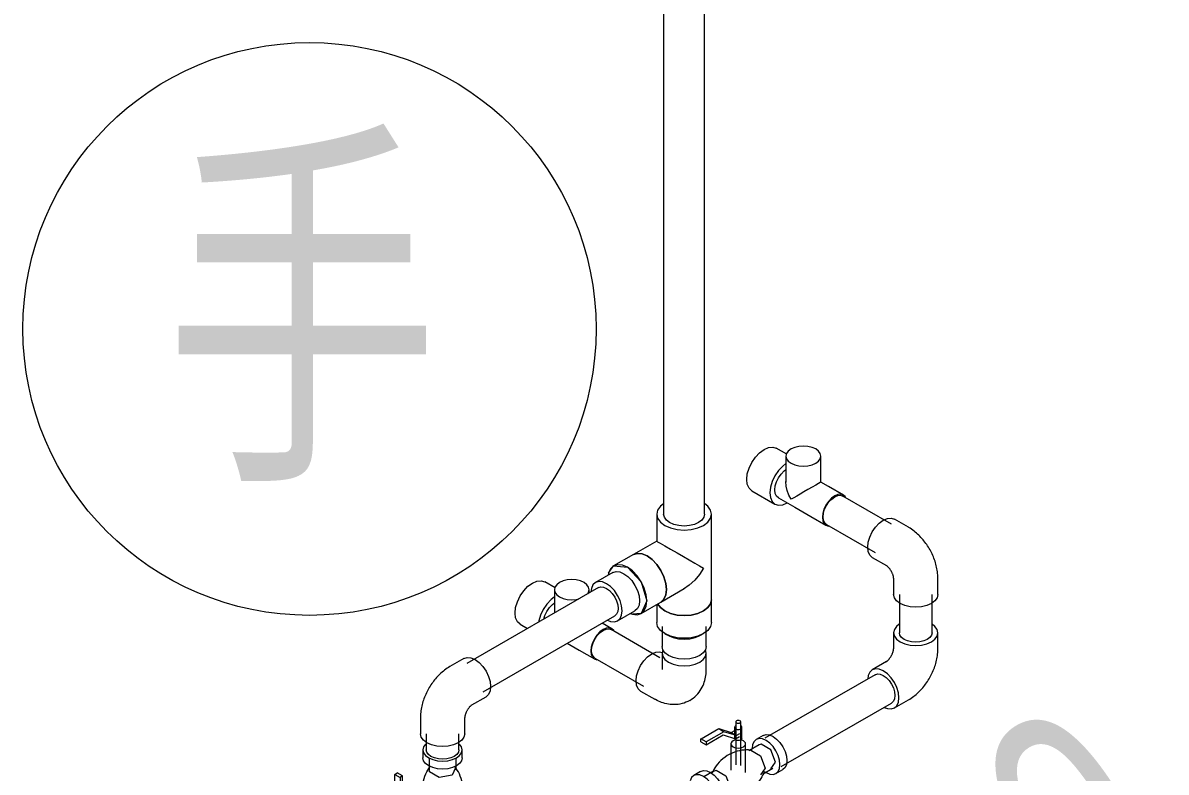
# Model space of a CAD drawing. Header units: millimetres. Extents: x 160489 to 365751, y -78341 to 15608.
# Drawn here: x 180059 to 180757, y -67329 to -66871 of the extents above; entities that cross this region are included whole.
import ezdxf

# ---------------------------------------------------------------- set-up
doc = ezdxf.new("R2010")
doc.units = ezdxf.units.MM
for name, color, linetype, lineweight in [('A-____-NOTE-TEXT', 7, 'Continuous', 5), ('P-PIPE-____-IDEN', 7, 'Continuous', 5), ('P-PIPE-____-OTLN', 7, 'Continuous', 35)]:
    doc.layers.add(name, color=color, linetype=linetype, lineweight=lineweight)
doc.styles.add('TJ_FangSong', font='', dxfattribs={"width": 0.7, "height": 150})
doc.styles.add('TJ_FangSong_B', font='', dxfattribs={"width": 0.7, "height": 175})
doc.styles.get('TJ_FangSong').set_extended_font_data('TJ_FangSong')
doc.styles.get('TJ_FangSong_B').set_extended_font_data('TJ_FangSong', bold=True)

# ---------------------------------------------------------------- blocks, each defined once
blk = doc.blocks.new('P_角阀 - 标准-2504543-卫生间WC1 给水系统图')
at = {"layer": 'P-PIPE-____-OTLN', "color": 136, "lineweight": 5, "true_color": 0x008080}
for p, q in [((116028.22, -67216.55), (116021.81, -67212.85)), ((116027.7, -67217.68), (116027.7, -67228.29)), ((116049, -67219.58), (116049, -67217.68)), ((116027.7, -67228.29), (116027.7, -67231.88)), ((116006.81, -67238.83), (116011.23, -67241.38)), ((116062.77, -67241.52), (116056.85, -67238.1)), ((116035.58, -67250.42), (116042.93, -67254.66)), ((116042.93, -67254.66), (116052.12, -67259.97))]:
    blk.add_line(p, q, dxfattribs=at)
for points in [[(116014.31, -67213.59, 0), (116017.06, -67212.43, 0), (116019.61, -67212.17, 0), (116021.81, -67212.85, 0)], [(116048.08, -67220.17, 0), (116048.64, -67219.27, 0), (116049, -67217.68, 0), (116048.64, -67216.09, 0), (116047.58, -67214.6, 0), (116045.88, -67213.33, 0), (116043.68, -67212.35, 0), (116041.11, -67211.74, 0), (116038.35, -67211.53, 0), (116035.6, -67211.74, 0), (116033.03, -67212.35, 0), (116030.82, -67213.33, 0)], [(116006.81, -67238.83, 0), (116005.12, -67237.27, 0), (116004.07, -67234.93, 0), (116003.7, -67231.97, 0), (116004.07, -67228.59, 0), (116005.12, -67225.02, 0), (116006.81, -67221.51, 0), (116009.01, -67218.3, 0), (116011.57, -67215.6, 0), (116014.31, -67213.59, 0)], [(116030.82, -67213.33, 0), (116029.13, -67214.6, 0), (116028.07, -67216.09, 0), (116027.7, -67217.68, 0), (116028.07, -67219.27, 0), (116029.13, -67220.75, 0), (116030.82, -67222.03, 0), (116033.03, -67223, 0), (116035.6, -67223.62, 0), (116038.35, -67223.83, 0), (116041.11, -67223.62, 0), (116042.68, -67223.3, 0)], [(116027.68, -67222.24, 0), (116025.71, -67223.76, 0), (116023.15, -67226.46, 0), (116020.95, -67229.68, 0), (116019.27, -67233.19, 0), (116018.21, -67236.75, 0), (116018.08, -67237.41, 0)], [(116021.26, -67235.58, 0), (116021.93, -67233.42, 0), (116023.13, -67230.93, 0), (116024.69, -67228.65, 0), (116026.5, -67226.73, 0), (116027.69, -67225.8, 0)], [(116063.97, -67242.63, 0), (116062.77, -67241.52, 0), (116061.21, -67241.04, 0), (116059.39, -67241.22, 0), (116057.44, -67242.05, 0)], [(116057.44, -67242.05, 0), (116055.49, -67243.47, 0), (116053.68, -67245.39, 0), (116052.12, -67247.67, 0), (116050.92, -67250.16, 0), (116050.17, -67252.69, 0), (116049.91, -67255.09, 0), (116050.17, -67257.2, 0), (116050.92, -67258.86, 0), (116052.12, -67259.97, 0), (116053.68, -67260.45, 0)]]:
    blk.add_polyline3d(points, dxfattribs=at)
blk = doc.blocks.new('P_角阀 - 标准-V15-卫生间WC1 给水系统图')
at = {"layer": 'P-PIPE-____-OTLN', "lineweight": 5}
for p, q in [((116169.64, -67134.9), (116163.23, -67131.2)), ((116169.12, -67136.03), (116169.12, -67146.64)), ((116190.42, -67146.64), (116190.42, -67136.03)), ((116169.12, -67146.64), (116169.12, -67151.92)), ((116190.42, -67151.92), (116190.42, -67146.64)), ((116148.23, -67157.18), (116162.37, -67165.35)), ((116195, -67154.57), (116190.43, -67151.93)), ((116204.19, -67159.87), (116195, -67154.57)), ((116164.55, -67161.58), (116174.45, -67167.3)), ((116174.45, -67167.3), (116184.35, -67173.01)), ((116184.35, -67173.01), (116193.54, -67178.32))]:
    blk.add_line(p, q, dxfattribs=at)
for points in [[(116148.23, -67157.18, 0), (116146.55, -67155.62, 0), (116145.49, -67153.28, 0), (116145.13, -67150.32, 0), (116145.49, -67146.94, 0), (116146.55, -67143.37, 0), (116148.23, -67139.86, 0), (116150.43, -67136.65, 0), (116152.99, -67133.95, 0), (116155.73, -67131.95, 0)], [(116155.73, -67131.95, 0), (116158.48, -67130.78, 0), (116161.04, -67130.52, 0), (116163.23, -67131.2, 0)], [(116172.24, -67131.68, 0), (116170.55, -67132.95, 0), (116169.49, -67134.44, 0), (116169.12, -67136.03, 0), (116169.49, -67137.62, 0), (116170.55, -67139.1, 0), (116172.24, -67140.38, 0), (116174.45, -67141.35, 0), (116177.02, -67141.97, 0), (116179.77, -67142.18, 0), (116182.53, -67141.97, 0), (116185.1, -67141.35, 0), (116187.3, -67140.38, 0)], [(116187.3, -67140.38, 0), (116189, -67139.1, 0), (116190.06, -67137.62, 0), (116190.42, -67136.03, 0), (116190.06, -67134.44, 0), (116189, -67132.95, 0), (116187.3, -67131.68, 0), (116185.1, -67130.7, 0), (116182.53, -67130.09, 0), (116179.77, -67129.88, 0), (116177.02, -67130.09, 0), (116174.45, -67130.7, 0), (116172.24, -67131.68, 0)], [(116169.1, -67140.59, 0), (116167.13, -67142.11, 0), (116164.57, -67144.81, 0), (116162.37, -67148.03, 0), (116160.69, -67151.54, 0), (116159.63, -67155.1, 0), (116159.27, -67158.48, 0), (116159.63, -67161.44, 0), (116160.69, -67163.78, 0), (116162.37, -67165.35, 0), (116164.57, -67166.03, 0), (116167.13, -67165.77, 0), (116169.82, -67164.63, 0)], [(116164.55, -67161.58, 0), (116163.35, -67160.47, 0), (116162.6, -67158.81, 0), (116162.34, -67156.71, 0), (116162.6, -67154.31, 0), (116163.35, -67151.78, 0), (116164.55, -67149.28, 0), (116166.11, -67147, 0), (116167.92, -67145.08, 0), (116169.11, -67144.15, 0)], [(116172.24, -67162.42, 0), (116170.94, -67159.84, 0), (116169.94, -67157.13, 0), (116169.32, -67154.36, 0), (116169.13, -67151.6, 0)], [(116187.3, -67153.73, 0), (116185.02, -67155.04, 0), (116182.52, -67156.49, 0), (116180.06, -67157.91, 0), (116177.76, -67159.24, 0), (116175.67, -67160.44, 0), (116173.83, -67161.51, 0), (116172.24, -67162.42, 0)], [(116190.42, -67151.93, 0), (116190.06, -67152.13, 0), (116189.04, -67152.72, 0), (116187.3, -67153.73, 0)], [(116198.87, -67160.4, 0), (116196.92, -67161.82, 0), (116195.1, -67163.74, 0), (116193.54, -67166.02, 0), (116192.34, -67168.51, 0), (116191.59, -67171.04, 0), (116191.33, -67173.44, 0), (116191.59, -67175.55, 0), (116192.34, -67177.21, 0), (116193.54, -67178.32, 0), (116195.1, -67178.8, 0)], [(116205.39, -67160.98, 0), (116204.19, -67159.87, 0), (116202.63, -67159.39, 0), (116200.81, -67159.57, 0), (116198.87, -67160.4, 0)]]:
    blk.add_polyline3d(points, dxfattribs=at)
blk = doc.blocks.new('弯头_热熔承插-塑料-复合管 - 标准-V16-卫生间WC1 给水系统图')
at = {"layer": 'P-PIPE-____-OTLN', "lineweight": 5}
for p, q in [((116243.91, -67179.51), (116235.31, -67174.55)), ((116221.81, -67197.93), (116230.41, -67202.89)), ((116234.86, -67210.61), (116234.86, -67220.54)), ((116261.86, -67220.54), (116261.86, -67210.61))]:
    blk.add_line(p, q, dxfattribs=at)
for points in [[(116221.81, -67197.93, 0), (116220.3, -67196.53, 0), (116219.34, -67194.42, 0), (116219.02, -67191.75, 0), (116219.34, -67188.71, 0), (116220.3, -67185.5, 0), (116221.81, -67182.35, 0), (116223.79, -67179.45, 0), (116226.09, -67177.02, 0), (116228.56, -67175.22, 0)], [(116228.56, -67175.22, 0), (116231.03, -67174.17, 0), (116233.34, -67173.94, 0), (116235.31, -67174.55, 0)], [(116261.86, -67210.61, 0), (116261.85, -67209.63, 0), (116261.8, -67208.66, 0), (116261.72, -67207.7, 0), (116261.61, -67206.74, 0), (116261.47, -67205.79, 0), (116261.31, -67204.85, 0), (116261.12, -67203.91, 0), (116260.9, -67202.99, 0), (116260.66, -67202.07, 0), (116260.4, -67201.16, 0), (116260.12, -67200.26, 0), (116259.81, -67199.36, 0), (116259.48, -67198.47, 0), (116259.13, -67197.59, 0), (116258.76, -67196.73, 0), (116258.36, -67195.86, 0), (116257.95, -67195.01, 0), (116257.52, -67194.17, 0), (116257.07, -67193.34, 0), (116256.6, -67192.52, 0), (116256.11, -67191.71, 0), (116255.6, -67190.91, 0), (116255.07, -67190.13, 0), (116254.53, -67189.35, 0), (116253.97, -67188.59, 0), (116253.39, -67187.85, 0), (116252.79, -67187.11, 0), (116252.17, -67186.4, 0), (116251.54, -67185.69, 0), (116250.89, -67185.01, 0), (116250.21, -67184.33, 0), (116249.52, -67183.68, 0), (116248.82, -67183.04, 0), (116248.09, -67182.43, 0), (116247.34, -67181.83, 0), (116246.57, -67181.25, 0), (116245.78, -67180.69, 0), (116244.97, -67180.16, 0), (116244.13, -67179.65, 0), (116243.91, -67179.51, 0)], [(116234.86, -67210.61, 0), (116234.86, -67210.55, 0), (116234.86, -67210.46, 0), (116234.85, -67210.34, 0), (116234.83, -67210.2, 0), (116234.81, -67210.04, 0), (116234.78, -67209.86, 0), (116234.74, -67209.66, 0), (116234.69, -67209.44, 0), (116234.63, -67209.21, 0), (116234.56, -67208.97, 0), (116234.48, -67208.72, 0), (116234.39, -67208.45, 0), (116234.28, -67208.18, 0), (116234.17, -67207.91, 0), (116234.06, -67207.63, 0), (116233.93, -67207.35, 0), (116233.79, -67207.06, 0), (116233.64, -67206.78, 0), (116233.49, -67206.5, 0), (116233.33, -67206.22, 0), (116233.16, -67205.94, 0), (116232.99, -67205.67, 0), (116232.82, -67205.41, 0), (116232.64, -67205.15, 0), (116232.45, -67204.91, 0), (116232.27, -67204.67, 0), (116232.09, -67204.45, 0), (116231.9, -67204.23, 0), (116231.72, -67204.03, 0), (116231.55, -67203.85, 0), (116231.38, -67203.68, 0), (116231.21, -67203.52, 0), (116231.06, -67203.38, 0), (116230.91, -67203.26, 0), (116230.78, -67203.15, 0), (116230.66, -67203.06, 0), (116230.56, -67202.99, 0), (116230.48, -67202.94, 0), (116230.42, -67202.9, 0), (116230.41, -67202.89, 0)], [(116257.91, -67226.05, 0), (116255.11, -67227.29, 0), (116251.86, -67228.06, 0), (116248.36, -67228.33, 0), (116244.87, -67228.06, 0), (116241.61, -67227.29, 0), (116238.82, -67226.05, 0), (116236.67, -67224.43, 0), (116235.32, -67222.55, 0), (116234.86, -67220.54, 0)], [(116261.86, -67220.54, 0), (116261.4, -67222.55, 0), (116260.05, -67224.43, 0), (116257.91, -67226.05, 0)]]:
    blk.add_polyline3d(points, dxfattribs=at)
blk = doc.blocks.new('弯头_热熔承插-塑料-复合管 - 标准-V17-卫生间WC1 给水系统图')
at = {"layer": 'P-PIPE-____-OTLN', "lineweight": 5}
for p, q in [((116234.86, -67243.95), (116234.86, -67253.87)), ((116261.86, -67253.87), (116261.86, -67243.95)), ((116230.41, -67261.6), (116221.81, -67266.56)), ((116235.31, -67289.94), (116243.91, -67284.98))]:
    blk.add_line(p, q, dxfattribs=at)
for points in [[(116238.31, -67238.75, 0), (116236.67, -67240.06, 0), (116235.32, -67241.94, 0), (116234.86, -67243.95, 0), (116235.32, -67245.97, 0), (116236.67, -67247.85, 0), (116238.82, -67249.47, 0)], [(116238.82, -67249.47, 0), (116241.61, -67250.7, 0), (116244.87, -67251.48, 0), (116248.36, -67251.75, 0), (116251.86, -67251.48, 0), (116255.11, -67250.7, 0), (116257.91, -67249.47, 0), (116260.05, -67247.85, 0), (116261.4, -67245.97, 0), (116261.86, -67243.95, 0), (116261.4, -67241.94, 0), (116260.05, -67240.06, 0), (116258.34, -67238.7, 0)], [(116230.41, -67261.6, 0), (116230.46, -67261.56, 0), (116230.54, -67261.51, 0), (116230.63, -67261.45, 0), (116230.75, -67261.36, 0), (116230.88, -67261.26, 0), (116231.02, -67261.14, 0), (116231.17, -67261.01, 0), (116231.33, -67260.86, 0), (116231.5, -67260.69, 0), (116231.68, -67260.51, 0), (116231.86, -67260.31, 0), (116232.04, -67260.1, 0), (116232.22, -67259.88, 0), (116232.4, -67259.65, 0), (116232.59, -67259.4, 0), (116232.77, -67259.15, 0), (116232.94, -67258.89, 0), (116233.12, -67258.62, 0), (116233.29, -67258.35, 0), (116233.45, -67258.07, 0), (116233.6, -67257.79, 0), (116233.75, -67257.5, 0), (116233.89, -67257.22, 0), (116234.02, -67256.94, 0), (116234.14, -67256.65, 0), (116234.26, -67256.38, 0), (116234.36, -67256.11, 0), (116234.45, -67255.84, 0), (116234.53, -67255.59, 0), (116234.61, -67255.34, 0), (116234.67, -67255.11, 0), (116234.72, -67254.89, 0), (116234.77, -67254.68, 0), (116234.8, -67254.5, 0), (116234.83, -67254.33, 0), (116234.84, -67254.18, 0), (116234.85, -67254.06, 0), (116234.86, -67253.96, 0), (116234.86, -67253.89, 0), (116234.86, -67253.87, 0)], [(116243.91, -67284.98, 0), (116244.75, -67284.47, 0), (116245.56, -67283.94, 0), (116246.36, -67283.39, 0), (116247.13, -67282.82, 0), (116247.89, -67282.23, 0), (116248.62, -67281.61, 0), (116249.34, -67280.98, 0), (116250.03, -67280.33, 0), (116250.71, -67279.67, 0), (116251.36, -67278.98, 0), (116252, -67278.28, 0), (116252.62, -67277.57, 0), (116253.23, -67276.84, 0), (116253.81, -67276.1, 0), (116254.38, -67275.34, 0), (116254.93, -67274.57, 0), (116255.46, -67273.79, 0), (116255.97, -67272.99, 0), (116256.47, -67272.19, 0), (116256.94, -67271.37, 0), (116257.4, -67270.54, 0), (116257.84, -67269.7, 0), (116258.25, -67268.86, 0), (116258.65, -67268, 0), (116259.03, -67267.13, 0), (116259.39, -67266.25, 0), (116259.72, -67265.37, 0), (116260.03, -67264.48, 0), (116260.33, -67263.58, 0), (116260.59, -67262.67, 0), (116260.84, -67261.75, 0), (116261.06, -67260.83, 0), (116261.26, -67259.89, 0), (116261.43, -67258.95, 0), (116261.57, -67258.01, 0), (116261.69, -67257.05, 0), (116261.78, -67256.09, 0), (116261.84, -67255.12, 0), (116261.86, -67254.14, 0), (116261.86, -67253.87, 0)], [(116228.56, -67267.22, 0), (116226.09, -67266.17, 0), (116223.79, -67265.95, 0), (116221.81, -67266.56, 0), (116220.3, -67267.96, 0), (116219.34, -67270.07, 0), (116219.03, -67272.14, 0)], [(116229.07, -67289.55, 0), (116231.03, -67290.32, 0), (116233.34, -67290.55, 0), (116235.31, -67289.94, 0), (116236.83, -67288.53, 0), (116237.78, -67286.42, 0), (116238.11, -67283.76, 0), (116237.78, -67280.72, 0), (116236.83, -67277.51, 0), (116235.31, -67274.35, 0), (116233.34, -67271.46, 0), (116231.03, -67269.03, 0), (116228.56, -67267.22, 0)]]:
    blk.add_polyline3d(points, dxfattribs=at)
blk = doc.blocks.new('三通_T 型三通-热熔承插-塑料-复合管 - 标准-2515912-卫生间WC1 给水系统图')
at = {"layer": 'P-PIPE-____-OTLN', "color": 136, "lineweight": 5, "true_color": 0x008080}
for p, q in [((116090.19, -67171.55), (116090.19, -67188)), ((116123.69, -67223.8), (116123.69, -67171.55)), ((116090.19, -67188), (116075.94, -67196.23)), ((116092.69, -67225.24), (116106.94, -67217.02))]:
    blk.add_line(p, q, dxfattribs=at)
for points in [[(116094.36, -67165.16, 0), (116092.44, -67166.71, 0), (116090.76, -67169.04, 0), (116090.19, -67171.55, 0), (116090.76, -67174.05, 0), (116092.44, -67176.38, 0), (116095.1, -67178.38, 0)], [(116095.1, -67178.38, 0), (116098.57, -67179.92, 0), (116102.61, -67180.89, 0), (116106.94, -67181.22, 0), (116111.28, -67180.89, 0), (116115.32, -67179.92, 0), (116118.79, -67178.38, 0), (116121.45, -67176.38, 0), (116123.12, -67174.05, 0), (116123.69, -67171.55, 0), (116123.12, -67169.04, 0), (116121.45, -67166.71, 0), (116119.53, -67165.17, 0)], [(116090.2, -67188.01, 0), (116090.76, -67188.33, 0), (116092.37, -67189.26, 0), (116095.1, -67190.84, 0)], [(116095.1, -67190.84, 0), (116098.69, -67192.91, 0), (116102.62, -67195.18, 0), (116106.5, -67197.42, 0), (116110.11, -67199.5, 0), (116113.39, -67201.4, 0), (116116.29, -67203.07, 0), (116118.79, -67204.51, 0)], [(116084.31, -67197.06, 0), (116081.25, -67195.76, 0), (116078.39, -67195.47, 0), (116075.94, -67196.23, 0)], [(116092.69, -67225.24, 0), (116094.57, -67223.5, 0), (116095.75, -67220.88, 0), (116096.16, -67217.58, 0), (116095.75, -67213.8, 0), (116094.57, -67209.82, 0), (116092.69, -67205.9, 0), (116090.24, -67202.31, 0), (116087.38, -67199.3, 0), (116084.31, -67197.06, 0)], [(116118.79, -67204.51, 0), (116116.29, -67208.32, 0), (116113.39, -67211.8, 0), (116110.11, -67214.83, 0), (116106.5, -67217.26, 0)], [(116095.1, -67230.64, 0), (116092.44, -67228.64, 0), (116090.76, -67226.3, 0)], [(116123.69, -67223.8, 0), (116123.12, -67226.3, 0), (116121.45, -67228.64, 0), (116118.79, -67230.64, 0), (116115.32, -67232.18, 0), (116111.28, -67233.14, 0), (116106.94, -67233.47, 0), (116102.61, -67233.14, 0), (116098.57, -67232.18, 0), (116095.1, -67230.64, 0)]]:
    blk.add_polyline3d(points, dxfattribs=at)
blk = doc.blocks.new('变径管_热熔承插-塑料-复合管 - 标准-V18-卫生间WC1 给水系统图')
at = {"layer": 'P-PIPE-____-OTLN', "color": 136, "lineweight": 5, "true_color": 0x008080}
for p, q in [((116075.94, -67196.23), (116063.92, -67203.17)), ((116063.42, -67207.21), (116052.82, -67213.33)), ((116080.67, -67232.18), (116092.69, -67225.24)), ((116066.32, -67236.72), (116076.92, -67230.59))]:
    blk.add_line(p, q, dxfattribs=at)
for points in [[(116075.94, -67196.23, 0), (116078.39, -67195.47, 0), (116081.25, -67195.76, 0), (116084.31, -67197.06, 0), (116087.38, -67199.3, 0), (116090.24, -67202.31, 0), (116092.69, -67205.9, 0), (116094.57, -67209.82, 0), (116095.75, -67213.8, 0), (116096.16, -67217.58, 0)], [(116084.14, -67224.52, 0), (116083.73, -67220.74, 0), (116082.55, -67216.76, 0), (116080.67, -67212.84, 0), (116078.22, -67209.25, 0), (116075.36, -67206.24, 0), (116072.29, -67204, 0), (116069.23, -67202.7, 0), (116066.37, -67202.41, 0), (116063.92, -67203.17, 0), (116062.04, -67204.92, 0), (116060.85, -67207.53, 0), (116060.61, -67208.7, 0)], [(116060.86, -67207.49, 0), (116063.92, -67203.17, 0), (116072.29, -67204, 0), (116080.67, -67212.84, 0), (116084.14, -67224.52, 0)], [(116069.11, -67230.54, 0), (116068.79, -67227.5, 0), (116067.83, -67224.29, 0), (116066.32, -67221.13, 0), (116064.34, -67218.24, 0), (116062.04, -67215.81, 0), (116059.57, -67214, 0), (116057.09, -67212.95, 0), (116054.79, -67212.72, 0), (116052.82, -67213.33, 0), (116051.3, -67214.74, 0), (116050.34, -67216.85, 0), (116050.04, -67218.9, 0)], [(116063.42, -67207.21, 0), (116065.4, -67206.6, 0), (116067.7, -67206.83, 0), (116070.17, -67207.88, 0), (116072.64, -67209.68, 0), (116074.94, -67212.11, 0), (116076.92, -67215.01, 0), (116078.44, -67218.16, 0), (116079.39, -67221.37, 0), (116079.72, -67224.41, 0)], [(116096.16, -67217.58, 0), (116095.75, -67220.88, 0), (116094.57, -67223.5, 0), (116092.69, -67225.24, 0)], [(116074.22, -67232.28, 0), (116075.36, -67232.66, 0), (116078.22, -67232.94, 0), (116080.67, -67232.18, 0), (116082.55, -67230.44, 0), (116083.73, -67227.82, 0), (116084.14, -67224.52, 0)], [(116084.14, -67224.52, 0), (116080.67, -67232.18, 0), (116075.4, -67232.67, 0)], [(116079.72, -67224.41, 0), (116079.39, -67227.08, 0), (116078.44, -67229.19, 0), (116076.92, -67230.59, 0)], [(116060.07, -67236.32, 0), (116062.04, -67237.1, 0), (116064.34, -67237.33, 0), (116066.32, -67236.72, 0), (116067.83, -67235.31, 0), (116068.79, -67233.2, 0), (116069.11, -67230.54, 0)]]:
    blk.add_polyline3d(points, dxfattribs=at)
blk = doc.blocks.new('弯头_热熔承插-塑料-复合管 - 标准-V19-卫生间WC1 给水系统图')
at = {"layer": 'P-PIPE-____-OTLN', "color": 136, "lineweight": 5, "true_color": 0x008080}
for p, q in [((116093.44, -67256.46), (116093.44, -67266.38)), ((116102.51, -67261.17), (116102.48, -67261.16)), ((116120.44, -67266.38), (116120.44, -67256.46)), ((116080.39, -67279.58), (116088.98, -67284.54))]:
    blk.add_line(p, q, dxfattribs=at)
for points in [[(116093.9, -67254.44, 0), (116093.44, -67256.46, 0), (116093.9, -67258.48, 0), (116095.25, -67260.36, 0), (116097.4, -67261.97, 0), (116100.19, -67263.21, 0), (116103.45, -67263.99, 0), (116106.94, -67264.26, 0), (116110.44, -67263.99, 0), (116113.69, -67263.21, 0), (116116.49, -67261.97, 0)], [(116116.49, -67261.97, 0), (116118.63, -67260.36, 0), (116119.98, -67258.48, 0), (116120.44, -67256.46, 0), (116119.98, -67254.44, 0)], [(116080.39, -67279.58, 0), (116078.88, -67278.18, 0), (116077.92, -67276.07, 0), (116077.6, -67273.4, 0), (116077.92, -67270.36, 0), (116078.88, -67267.15, 0), (116080.39, -67263.99, 0), (116082.37, -67261.1, 0), (116084.67, -67258.67, 0), (116087.14, -67256.87, 0)], [(116087.14, -67256.87, 0), (116089.61, -67255.82, 0), (116091.92, -67255.59, 0), (116093.56, -67256.03, 0)], [(116093.44, -67266.42, 0), (116093.44, -67266.41, 0), (116093.44, -67266.38, 0)], [(116110.41, -67285.33, 0), (116111.51, -67284.64, 0), (116112.56, -67283.88, 0), (116113.55, -67283.06, 0), (116114.47, -67282.18, 0), (116115.32, -67281.25, 0), (116116.09, -67280.29, 0), (116116.79, -67279.29, 0), (116117.42, -67278.28, 0), (116117.98, -67277.25, 0), (116118.47, -67276.22, 0), (116118.9, -67275.18, 0), (116119.27, -67274.14, 0), (116119.57, -67273.1, 0), (116119.83, -67272.06, 0), (116120.04, -67271.04, 0), (116120.2, -67270.02, 0), (116120.32, -67269.01, 0), (116120.39, -67268, 0), (116120.43, -67267.01, 0), (116120.44, -67266.38, 0)], [(116110.41, -67285.33, 0), (116109.26, -67285.94, 0), (116108.08, -67286.47, 0), (116106.87, -67286.91, 0), (116105.65, -67287.27, 0), (116104.42, -67287.54, 0), (116103.2, -67287.73, 0), (116101.99, -67287.84, 0), (116100.8, -67287.88, 0), (116099.63, -67287.85, 0), (116098.49, -67287.76, 0), (116097.37, -67287.61, 0), (116096.29, -67287.4, 0), (116095.23, -67287.15, 0), (116094.21, -67286.86, 0), (116093.22, -67286.52, 0), (116092.26, -67286.15, 0), (116091.32, -67285.75, 0), (116090.41, -67285.31, 0), (116089.53, -67284.85, 0), (116088.98, -67284.54, 0)]]:
    blk.add_polyline3d(points, dxfattribs=at)
blk = doc.blocks.new('变径管_热熔承插-塑料-复合管 - 标准-2515913-卫生间WC1 给水系统图')
at = {"layer": 'P-PIPE-____-OTLN', "color": 136, "lineweight": 5, "true_color": 0x008080}
for p, q in [((116090.19, -67226.69), (116090.19, -67237.68)), ((116123.69, -67237.68), (116123.69, -67223.8)), ((116093.44, -67240.13), (116093.44, -67252.38)), ((116120.44, -67252.38), (116120.44, -67240.13)), ((116095.1, -67244.52), (116096.17, -67245.09)), ((116096.17, -67245.09), (116098.26, -67246.1)), ((116098.26, -67246.1), (116097.4, -67245.64)), ((116115.62, -67246.1), (116117.71, -67245.09)), ((116116.49, -67245.64), (116115.62, -67246.1)), ((116117.42, -67245.23), (116118.79, -67244.52))]:
    blk.add_line(p, q, dxfattribs=at)
for points in [[(116090.76, -67226.3, 0), (116092.44, -67228.64, 0), (116095.1, -67230.64, 0), (116098.57, -67232.18, 0), (116102.61, -67233.14, 0), (116106.94, -67233.47, 0), (116111.28, -67233.14, 0), (116115.32, -67232.18, 0), (116118.79, -67230.64, 0)], [(116118.79, -67230.64, 0), (116121.45, -67228.64, 0), (116123.12, -67226.3, 0), (116123.69, -67223.8, 0)], [(116118.79, -67244.52, 0), (116115.32, -67246.06, 0), (116111.28, -67247.02, 0), (116106.94, -67247.35, 0), (116102.61, -67247.02, 0), (116098.57, -67246.06, 0), (116095.1, -67244.52, 0), (116092.44, -67242.52, 0), (116090.76, -67240.18, 0), (116090.19, -67237.68, 0)], [(116123.69, -67237.68, 0), (116123.12, -67240.18, 0), (116121.45, -67242.52, 0), (116118.79, -67244.52, 0)], [(116097.4, -67245.64, 0), (116100.19, -67246.88, 0), (116103.45, -67247.66, 0), (116106.94, -67247.93, 0), (116110.44, -67247.66, 0), (116113.69, -67246.88, 0), (116116.49, -67245.64, 0)], [(116115.35, -67246.23, 0), (116106.94, -67247.93, 0), (116098.53, -67246.23, 0)], [(116116.49, -67257.89, 0), (116113.69, -67259.13, 0), (116110.44, -67259.91, 0), (116106.94, -67260.17, 0), (116103.45, -67259.91, 0), (116100.19, -67259.13, 0), (116097.4, -67257.89, 0), (116095.25, -67256.28, 0), (116093.9, -67254.4, 0), (116093.44, -67252.38, 0)], [(116120.44, -67252.38, 0), (116119.98, -67254.4, 0), (116118.63, -67256.28, 0), (116116.49, -67257.89, 0)]]:
    blk.add_polyline3d(points, dxfattribs=at)
blk = doc.blocks.new('弯头_热熔承插-塑料-复合管 - 标准-V23-卫生间WC1 给水系统图')
at = {"layer": 'P-PIPE-____-OTLN', "color": 136, "lineweight": 5, "true_color": 0x008080}
for p, q in [((115972.51, -67259.7), (115963.92, -67264.66)), ((115977.42, -67288.04), (115986.01, -67283.08)), ((115945.96, -67295.76), (115945.96, -67305.68)), ((115972.96, -67305.68), (115972.96, -67295.76))]:
    blk.add_line(p, q, dxfattribs=at)
for points in [[(115972.51, -67259.7, 0), (115974.49, -67259.09, 0), (115976.79, -67259.31, 0), (115979.26, -67260.37, 0)], [(115979.26, -67260.37, 0), (115981.73, -67262.17, 0), (115984.04, -67264.6, 0), (115986.01, -67267.49, 0), (115987.53, -67270.65, 0), (115988.48, -67273.86, 0), (115988.81, -67276.9, 0), (115988.48, -67279.56, 0), (115987.53, -67281.67, 0), (115986.01, -67283.08, 0)], [(115963.92, -67264.66, 0), (115963.08, -67265.16, 0), (115962.26, -67265.69, 0), (115961.47, -67266.24, 0), (115960.69, -67266.82, 0), (115959.94, -67267.41, 0), (115959.21, -67268.02, 0), (115958.49, -67268.65, 0), (115957.8, -67269.3, 0), (115957.12, -67269.97, 0), (115956.46, -67270.65, 0), (115955.82, -67271.35, 0), (115955.2, -67272.06, 0), (115954.6, -67272.79, 0), (115954.01, -67273.54, 0), (115953.45, -67274.29, 0), (115952.9, -67275.06, 0), (115952.37, -67275.85, 0), (115951.85, -67276.64, 0), (115951.36, -67277.45, 0), (115950.88, -67278.26, 0), (115950.43, -67279.09, 0), (115949.99, -67279.93, 0), (115949.57, -67280.78, 0), (115949.18, -67281.64, 0), (115948.8, -67282.5, 0), (115948.44, -67283.38, 0), (115948.11, -67284.27, 0), (115947.79, -67285.16, 0), (115947.5, -67286.06, 0), (115947.23, -67286.97, 0), (115946.99, -67287.88, 0), (115946.77, -67288.81, 0), (115946.57, -67289.74, 0), (115946.4, -67290.68, 0), (115946.25, -67291.63, 0), (115946.14, -67292.58, 0), (115946.05, -67293.55, 0), (115945.99, -67294.52, 0), (115945.97, -67295.49, 0), (115945.96, -67295.76, 0)], [(115977.42, -67288.04, 0), (115977.37, -67288.07, 0), (115977.29, -67288.12, 0), (115977.19, -67288.19, 0), (115977.08, -67288.27, 0), (115976.95, -67288.37, 0), (115976.81, -67288.49, 0), (115976.66, -67288.63, 0), (115976.5, -67288.78, 0), (115976.33, -67288.95, 0), (115976.15, -67289.13, 0), (115975.97, -67289.32, 0), (115975.79, -67289.53, 0), (115975.61, -67289.75, 0), (115975.42, -67289.99, 0), (115975.24, -67290.23, 0), (115975.06, -67290.48, 0), (115974.88, -67290.75, 0), (115974.71, -67291.01, 0), (115974.54, -67291.29, 0), (115974.38, -67291.57, 0), (115974.23, -67291.85, 0), (115974.08, -67292.13, 0), (115973.94, -67292.42, 0), (115973.81, -67292.7, 0), (115973.68, -67292.98, 0), (115973.57, -67293.26, 0), (115973.47, -67293.53, 0), (115973.38, -67293.79, 0), (115973.29, -67294.05, 0), (115973.22, -67294.29, 0), (115973.16, -67294.53, 0), (115973.1, -67294.75, 0), (115973.06, -67294.95, 0), (115973.03, -67295.14, 0), (115973, -67295.31, 0), (115972.98, -67295.45, 0), (115972.97, -67295.58, 0), (115972.97, -67295.67, 0), (115972.96, -67295.75, 0), (115972.96, -67295.76, 0)], [(115949.92, -67311.19, 0), (115947.77, -67309.58, 0), (115946.42, -67307.7, 0), (115945.96, -67305.68, 0)], [(115972.96, -67305.68, 0), (115972.5, -67307.7, 0), (115971.16, -67309.58, 0), (115969.01, -67311.19, 0), (115966.21, -67312.43, 0), (115962.96, -67313.21, 0), (115959.46, -67313.48, 0), (115955.97, -67313.21, 0), (115952.71, -67312.43, 0), (115949.92, -67311.19, 0)]]:
    blk.add_polyline3d(points, dxfattribs=at)
blk = doc.blocks.new('球阀 - 标准-2593206-卫生间WC1 给水系统图')
at = {"layer": 'P-PIPE-____-OTLN', "color": 136, "lineweight": 5, "true_color": 0x008080}
for p, q in [((115947.46, -67315.48), (115947.46, -67320.38)), ((115971.46, -67320.38), (115971.46, -67315.48)), ((115951.21, -67320.38), (115951.21, -67327.73)), ((115967.71, -67327.73), (115967.71, -67320.38)), ((115930.29, -67330.49), (115931.79, -67329.62)), ((115930.29, -67343.03), (115930.29, -67330.49)), ((115930.29, -67330.49), (115933.47, -67332.32)), ((115934.97, -67331.46), (115931.79, -67329.62)), ((115934.97, -67331.46), (115933.47, -67332.32)), ((115934.97, -67343.41), (115934.97, -67331.46)), ((115967.43, -67326.49), (115965.3, -67331.09)), ((115933.47, -67332.32), (115933.47, -67344.87)), ((115956.56, -67336.46), (115942.05, -67344.83)), ((115936.12, -67348.44), (115930.29, -67343.03)), ((115933.47, -67344.87), (115930.29, -67343.03)), ((115954.22, -67341.27), (115931.88, -67354.17)), ((115933.38, -67356.77), (115955.38, -67344.06)), ((115933.47, -67344.87), (115939.3, -67350.28)), ((115940.81, -67348.82), (115934.97, -67343.41)), ((115946.55, -67352.63), (115961.71, -67343.87)), ((115940.26, -67348.47), (115934.42, -67351.83)), ((115936.12, -67351), (115936.12, -67348.44)), ((115939.3, -67350.28), (115936.12, -67348.44)), ((115936.67, -67355.73), (115942.51, -67352.36)), ((115939.3, -67350.28), (115939.3, -67353.45)), ((115940.81, -67352.58), (115939.3, -67353.45)), ((115940.81, -67348.82), (115940.81, -67352.58)), ((115943.47, -67351.8), (115944.3, -67352.4)), ((115951.21, -67352.22), (115951.21, -67359.57)), ((115967.71, -67352.45), (115965.3, -67355.59)), ((115967.71, -67359.57), (115967.71, -67352.22)), ((115947.46, -67359.57), (115947.46, -67364.47)), ((115965.3, -67362.94), (115967.43, -67358.34)), ((115971.46, -67364.47), (115971.46, -67359.57))]:
    blk.add_line(p, q, dxfattribs=at)
for points in [[(115949.07, -67312.01, 0), (115947.87, -67313.69, 0), (115947.46, -67315.48, 0), (115947.87, -67317.27, 0), (115949.07, -67318.94, 0), (115950.98, -67320.38, 0), (115953.46, -67321.48, 0), (115956.36, -67322.17, 0), (115959.46, -67322.41, 0), (115962.57, -67322.17, 0), (115965.46, -67321.48, 0), (115967.95, -67320.38, 0)], [(115967.95, -67320.38, 0), (115969.86, -67318.94, 0), (115971.06, -67317.27, 0), (115971.46, -67315.48, 0), (115971.06, -67313.69, 0), (115969.86, -67312.01, 0)], [(115967.95, -67325.28, 0), (115965.46, -67326.38, 0), (115962.57, -67327.07, 0), (115959.46, -67327.31, 0), (115956.36, -67327.07, 0), (115953.46, -67326.38, 0), (115950.98, -67325.28, 0), (115949.07, -67323.84, 0), (115947.87, -67322.17, 0), (115947.46, -67320.38, 0)], [(115971.46, -67320.38, 0), (115971.06, -67322.17, 0), (115969.86, -67323.84, 0), (115967.95, -67325.28, 0)], [(115951.95, -67354.19, 0), (115951.29, -67353.29, 0), (115950.63, -67352.3, 0), (115949.99, -67351.2, 0), (115949.38, -67350, 0), (115948.82, -67348.7, 0), (115948.31, -67347.31, 0), (115947.89, -67345.83, 0), (115947.55, -67344.27, 0), (115947.31, -67342.66, 0), (115947.18, -67341.02, 0), (115947.17, -67339.36, 0), (115947.27, -67337.71, 0), (115947.48, -67336.09, 0), (115947.79, -67334.52, 0), (115948.19, -67333.02, 0), (115948.68, -67331.6, 0), (115949.23, -67330.28, 0), (115949.83, -67329.05, 0), (115950.46, -67327.92, 0), (115951.11, -67326.9, 0), (115951.78, -67325.99, 0), (115951.95, -67325.76, 0)], [(115965.3, -67331.09, 0), (115957.33, -67332.33, 0), (115951.5, -67328.96, 0), (115951.32, -67326.95, 0)], [(115966.98, -67354.19, 0), (115967.64, -67353.29, 0), (115968.3, -67352.3, 0), (115968.94, -67351.2, 0), (115969.55, -67350, 0), (115970.11, -67348.7, 0), (115970.62, -67347.31, 0), (115971.04, -67345.83, 0), (115971.38, -67344.27, 0), (115971.62, -67342.66, 0), (115971.75, -67341.02, 0), (115971.76, -67339.36, 0), (115971.66, -67337.71, 0), (115971.45, -67336.09, 0), (115971.14, -67334.52, 0), (115970.74, -67333.02, 0), (115970.25, -67331.6, 0), (115969.7, -67330.28, 0), (115969.1, -67329.05, 0), (115968.47, -67327.92, 0), (115967.82, -67326.9, 0), (115967.15, -67325.99, 0), (115966.98, -67325.76, 0)], [(115944.3, -67345.06, 0), (115943.47, -67344.71, 0), (115942.71, -67344.63, 0), (115942.05, -67344.83, 0), (115941.54, -67345.3, 0), (115941.22, -67346.01, 0), (115941.12, -67346.89, 0), (115941.22, -67347.91, 0), (115941.4, -67348.58, 0)], [(115944.3, -67352.4, 0), (115945.12, -67352.76, 0), (115945.89, -67352.83, 0), (115946.55, -67352.63, 0), (115947.05, -67352.16, 0), (115947.37, -67351.46, 0), (115947.48, -67350.57, 0), (115947.37, -67349.55, 0), (115947.05, -67348.48, 0), (115946.55, -67347.43, 0), (115945.89, -67346.47, 0), (115945.12, -67345.66, 0), (115944.3, -67345.06, 0)], [(115935.55, -67351.95, 0), (115935.14, -67351.77, 0), (115934.75, -67351.73, 0), (115934.42, -67351.83, 0), (115934.17, -67352.07, 0), (115934.01, -67352.42, 0), (115933.96, -67352.86, 0)], [(115935.55, -67355.62, 0), (115935.96, -67355.79, 0), (115936.34, -67355.83, 0), (115936.67, -67355.73, 0), (115936.92, -67355.5, 0), (115937.08, -67355.15, 0), (115937.14, -67354.7, 0), (115937.08, -67354.19, 0), (115936.92, -67353.66, 0), (115936.67, -67353.13, 0), (115936.34, -67352.65, 0), (115935.96, -67352.25, 0), (115935.55, -67351.95, 0)], [(115940.59, -67348.36, 0), (115940.97, -67348.4, 0), (115941.38, -67348.58, 0)], [(115941.38, -67348.58, 0), (115941.79, -67348.88, 0), (115942.18, -67349.28, 0), (115942.51, -67349.77, 0), (115942.76, -67350.29, 0), (115942.92, -67350.83, 0), (115942.97, -67351.33, 0), (115942.92, -67351.78, 0), (115942.76, -67352.13, 0)], [(115932.63, -67354.24, 0), (115932.36, -67354.13, 0), (115932.1, -67354.1, 0), (115931.88, -67354.17, 0), (115931.71, -67354.32, 0), (115931.61, -67354.56, 0), (115931.57, -67354.85, 0), (115931.61, -67355.19, 0), (115931.71, -67355.55, 0), (115931.88, -67355.9, 0), (115932.1, -67356.22, 0), (115932.36, -67356.49, 0), (115932.63, -67356.69, 0)], [(115932.9, -67356.81, 0), (115933.16, -67356.83, 0), (115933.38, -67356.77, 0), (115933.55, -67356.61, 0), (115933.65, -67356.38, 0), (115933.69, -67356.08, 0), (115933.65, -67355.74, 0), (115933.55, -67355.38, 0), (115933.38, -67355.03, 0), (115933.16, -67354.71, 0), (115932.9, -67354.44, 0), (115932.63, -67354.24, 0)], [(115950.98, -67354.67, 0), (115949.07, -67356.11, 0), (115947.87, -67357.78, 0), (115947.46, -67359.57, 0), (115947.87, -67361.36, 0), (115949.07, -67363.03, 0), (115950.98, -67364.47, 0), (115953.46, -67365.57, 0), (115956.36, -67366.26, 0), (115959.46, -67366.5, 0), (115962.57, -67366.26, 0), (115965.46, -67365.57, 0), (115967.95, -67364.47, 0)], [(115951.21, -67359.57, 0), (115951.5, -67360.8, 0), (115957.33, -67364.17, 0), (115965.3, -67362.94, 0)], [(115965.3, -67355.59, 0), (115957.33, -67356.82, 0), (115951.5, -67353.45, 0)], [(115967.95, -67364.47, 0), (115969.86, -67363.03, 0), (115971.06, -67361.36, 0), (115971.46, -67359.57, 0), (115971.06, -67357.78, 0), (115969.86, -67356.11, 0), (115967.95, -67354.67, 0)], [(115967.95, -67369.37, 0), (115965.46, -67370.47, 0), (115962.57, -67371.16, 0), (115959.46, -67371.4, 0), (115956.36, -67371.16, 0), (115953.46, -67370.47, 0), (115950.98, -67369.37, 0), (115949.07, -67367.93, 0), (115947.87, -67366.26, 0), (115947.46, -67364.47, 0)], [(115971.46, -67364.47, 0), (115971.06, -67366.26, 0), (115969.86, -67367.93, 0), (115967.95, -67369.37, 0)]]:
    blk.add_polyline3d(points, dxfattribs=at)
blk = doc.blocks.new('球阀 - 标准-V24-卫生间WC1 给水系统图')
at = {"layer": 'P-PIPE-____-OTLN', "lineweight": 5}
for p, q in [((116117.36, -67308.76), (116128.06, -67302.58)), ((116128.06, -67302.58), (116135.66, -67304.93)), ((116128.06, -67302.58), (116131.24, -67304.42)), ((116135.66, -67304.93), (116137.83, -67303.68)), ((116137.75, -67301.76), (116137.75, -67308.5)), ((116138.5, -67298.39), (116138.5, -67324.58)), ((116141.06, -67297.78), (116140.75, -67297.64)), ((116141.5, -67325.12), (116141.5, -67298.39)), ((116142.25, -67308.5), (116142.25, -67301.76)), ((116120.38, -67310.69), (116117.2, -67308.85)), ((116117.2, -67310.59), (116117.2, -67308.85)), ((116117.2, -67310.59), (116120.38, -67312.43)), ((116131.24, -67304.42), (116120.38, -67310.69)), ((116120.38, -67312.43), (116130.73, -67306.45)), ((116120.38, -67310.69), (116120.38, -67312.43)), ((116130.73, -67306.45), (116138.33, -67308.8)), ((116138.84, -67306.77), (116131.24, -67304.42)), ((116135.66, -67304.93), (116138.84, -67306.77)), ((116138.33, -67308.8), (116140.74, -67307.41)), ((116140.74, -67305.67), (116138.84, -67306.77)), ((116141.59, -67305.18), (116141.59, -67306.91)), ((116155.22, -67306.74), (116150.97, -67309.19)), ((116135.5, -67311.86), (116135.5, -67327.86)), ((116144.5, -67329.38), (116144.5, -67311.86)), ((116152.85, -67312.44), (116146.48, -67316.11)), ((116159.89, -67327.1), (116162.81, -67322.95)), ((116117.03, -67328.78), (116112.79, -67331.23)), ((116125.27, -67328.36), (116118.91, -67332.03)), ((116156.44, -67326.62), (116153.53, -67330.77)), ((116154.73, -67330.4), (116161.1, -67326.72)), ((116162.97, -67329.97), (116167.22, -67327.52)), ((116127.16, -67346.32), (116133.52, -67342.65)), ((116135.23, -67338.87), (116132.31, -67343.02)), ((116124.79, -67352.02), (116129.03, -67349.57))]:
    blk.add_line(p, q, dxfattribs=at)
for points in [[(116138.41, -67300.84, 0), (116138.05, -67301.11, 0), (116137.83, -67301.42, 0), (116137.75, -67301.76, 0), (116137.83, -67302.1, 0), (116138.05, -67302.41, 0), (116138.41, -67302.68, 0)], [(116138.41, -67302.68, 0), (116138.88, -67302.88, 0), (116139.42, -67303.01, 0), (116140, -67303.06, 0), (116140.58, -67303.01, 0), (116141.13, -67302.88, 0), (116141.59, -67302.68, 0), (116141.95, -67302.41, 0), (116142.18, -67302.1, 0), (116142.25, -67301.76, 0), (116142.18, -67301.42, 0), (116141.95, -67301.11, 0), (116141.59, -67300.84, 0)], [(116140.39, -67297.56, 0), (116140, -67297.53, 0), (116139.61, -67297.56, 0), (116139.25, -67297.64, 0), (116138.94, -67297.78, 0), (116138.7, -67297.96, 0), (116138.55, -67298.17, 0), (116138.5, -67298.39, 0), (116138.55, -67298.62, 0), (116138.7, -67298.82, 0), (116138.94, -67299, 0)], [(116138.94, -67299, 0), (116139.25, -67299.14, 0), (116139.61, -67299.23, 0), (116140, -67299.26, 0), (116140.39, -67299.23, 0), (116140.75, -67299.14, 0), (116141.06, -67299, 0), (116141.3, -67298.82, 0), (116141.45, -67298.62, 0), (116141.5, -67298.39, 0), (116141.45, -67298.17, 0), (116141.3, -67297.96, 0), (116141.06, -67297.78, 0)], [(116138.4, -67309.44, 0), (116137.75, -67309.61, 0), (116136.82, -67310.03, 0), (116136.1, -67310.57, 0), (116135.66, -67311.19, 0), (116135.5, -67311.86, 0), (116135.66, -67312.54, 0), (116136.1, -67313.16, 0), (116136.82, -67313.7, 0)], [(116136.82, -67313.7, 0), (116137.75, -67314.11, 0), (116138.84, -67314.37, 0), (116140, -67314.46, 0), (116141.17, -67314.37, 0), (116142.25, -67314.11, 0), (116143.18, -67313.7, 0), (116143.9, -67313.16, 0), (116144.35, -67312.54, 0), (116144.5, -67311.86, 0), (116144.35, -67311.19, 0), (116143.9, -67310.57, 0), (116143.18, -67310.03, 0)], [(116138.41, -67309.41, 0), (116138.05, -67309.15, 0), (116137.83, -67308.83, 0)], [(116142.18, -67308.83, 0), (116141.95, -67309.15, 0), (116141.59, -67309.41, 0), (116141.13, -67309.62, 0), (116140.58, -67309.75, 0), (116140, -67309.8, 0), (116139.42, -67309.75, 0), (116138.88, -67309.62, 0), (116138.41, -67309.41, 0)], [(116143.18, -67310.03, 0), (116142.25, -67309.61, 0), (116141.61, -67309.44, 0)], [(116165.46, -67324.48, 0), (116165.17, -67321.78, 0), (116164.32, -67318.92, 0), (116162.97, -67316.12, 0), (116161.22, -67313.54, 0), (116159.17, -67311.38, 0), (116156.97, -67309.78, 0), (116154.78, -67308.85, 0), (116152.73, -67308.65, 0), (116150.97, -67309.19, 0), (116149.62, -67310.44, 0), (116148.78, -67312.31, 0), (116148.49, -67314.68, 0)], [(116155.22, -67306.74, 0), (116156.97, -67306.2, 0), (116159.02, -67306.4, 0), (116161.22, -67307.33, 0), (116163.41, -67308.93, 0), (116165.46, -67311.09, 0), (116167.22, -67313.67, 0), (116168.56, -67316.47, 0), (116169.41, -67319.33, 0), (116169.7, -67322.03, 0)], [(116148.55, -67315.76, 0), (116147.45, -67315.64, 0), (116146.26, -67315.56, 0), (116144.99, -67315.56, 0), (116143.65, -67315.63, 0), (116142.24, -67315.79, 0), (116140.78, -67316.05, 0), (116139.28, -67316.43, 0), (116137.77, -67316.91, 0), (116136.25, -67317.51, 0), (116134.77, -67318.22, 0), (116133.32, -67319.03, 0), (116131.94, -67319.94, 0), (116130.65, -67320.94, 0), (116129.44, -67321.99, 0), (116128.35, -67323.09, 0), (116127.36, -67324.22, 0), (116126.48, -67325.36, 0), (116125.72, -67326.49, 0), (116125.06, -67327.6, 0), (116124.51, -67328.68, 0), (116124.04, -67329.71, 0), (116123.94, -67329.98, 0)], [(116147.69, -67315.74, 0), (116153.53, -67319.1, 0), (116156.44, -67326.62, 0)], [(116162.81, -67322.95, 0), (116159.89, -67315.43, 0), (116154.06, -67312.06, 0), (116152.85, -67312.44, 0)], [(116156.97, -67329.38, 0), (116159.17, -67330.31, 0), (116161.22, -67330.51, 0), (116162.97, -67329.97, 0), (116164.32, -67328.72, 0), (116165.17, -67326.85, 0), (116165.46, -67324.48, 0)], [(116169.7, -67322.03, 0), (116169.41, -67324.4, 0), (116168.56, -67326.27, 0), (116167.22, -67327.52, 0)], [(116127.27, -67346.52, 0), (116126.98, -67343.82, 0), (116126.14, -67340.97, 0), (116124.79, -67338.16, 0), (116123.03, -67335.59, 0), (116120.98, -67333.43, 0), (116118.79, -67331.83, 0), (116116.59, -67330.89, 0), (116114.55, -67330.69, 0), (116112.79, -67331.23, 0), (116111.44, -67332.48, 0), (116110.59, -67334.36, 0)], [(116117.03, -67328.78, 0), (116118.79, -67328.24, 0), (116120.84, -67328.44, 0), (116123.03, -67329.38, 0), (116125.23, -67330.98, 0), (116127.27, -67333.14, 0), (116129.03, -67335.71, 0), (116130.38, -67338.52, 0), (116131.23, -67341.37, 0), (116131.52, -67344.07, 0)], [(116124.66, -67328.84, 0), (116126.48, -67327.98, 0), (116132.31, -67331.35, 0), (116135.23, -67338.87, 0)], [(116156.07, -67328.78, 0), (116155.63, -67329.8, 0), (116155.09, -67330.87, 0), (116154.47, -67331.97, 0), (116153.73, -67333.1, 0), (116152.89, -67334.23, 0), (116151.93, -67335.37, 0), (116150.86, -67336.48, 0), (116149.68, -67337.55, 0), (116148.41, -67338.56, 0), (116147.05, -67339.49, 0), (116145.62, -67340.33, 0), (116144.14, -67341.07, 0), (116142.64, -67341.7, 0), (116141.12, -67342.21, 0), (116139.62, -67342.61, 0), (116138.15, -67342.9, 0), (116136.72, -67343.09, 0), (116135.36, -67343.19, 0), (116134.07, -67343.2, 0), (116132.86, -67343.14, 0), (116131.73, -67343.03, 0), (116131.45, -67342.99, 0)], [(116131.52, -67344.07, 0), (116131.23, -67346.44, 0), (116130.38, -67348.32, 0), (116129.03, -67349.57, 0)], [(116120.98, -67352.36, 0), (116123.03, -67352.56, 0), (116124.79, -67352.02, 0), (116126.14, -67350.77, 0), (116126.98, -67348.89, 0), (116127.27, -67346.52, 0)]]:
    blk.add_polyline3d(points, dxfattribs=at)
blk = doc.blocks.new('P_卫生器具标注 - P_卫生器具标注-2592099-卫生间WC1 给水系统图')
at = {"layer": 'A-____-NOTE-TEXT'}
blk.add_circle((115878.21, -67058.35), 175, dxfattribs=at)

msp = doc.modelspace()

# ---------------------------------------------------------------- linework, layer by layer
at = {"layer": 'P-PIPE-____-OTLN', "color": 136, "lineweight": 5, "true_color": 0x008080}
for p, q in [((180450.33, -64733.49), (180450.33, -67171.55)), ((180475.33, -67171.55), (180475.33, -64733.49)), ((180410.45, -67216.37), (180330.15, -67262.73)), ((180340.15, -67280.05), (180420.45, -67233.69)), ((180448.03, -67259.23), (180418.33, -67242.09)), ((180408.33, -67259.41), (180438.03, -67276.55)), ((180305.35, -67305.68), (180305.35, -67315.48)), ((180325.35, -67315.48), (180325.35, -67305.68))]:
    msp.add_line(p, q, dxfattribs=at)
at = {"layer": 'P-PIPE-____-OTLN', "lineweight": 5}
for p, q in [((180589.45, -67177.58), (180559.75, -67160.44)), ((180549.75, -67177.76), (180579.45, -67194.9)), ((180594.25, -67220.54), (180594.25, -67243.95)), ((180614.25, -67243.95), (180614.25, -67220.54)), ((180579.45, -67269.59), (180512.1, -67308.47)), ((180522.1, -67325.79), (180589.45, -67286.91))]:
    msp.add_line(p, q, dxfattribs=at)
for points in [[(180547.68, -67173.18, 0), (180547.92, -67170.93, 0), (180548.63, -67168.55, 0), (180549.75, -67166.21, 0), (180551.22, -67164.07, 0), (180552.92, -67162.27, 0), (180554.75, -67160.93, 0)], [(180554.75, -67160.93, 0), (180556.58, -67160.15, 0), (180558.29, -67159.98, 0), (180559.75, -67160.44, 0)], [(180549.75, -67177.76, 0), (180548.63, -67176.71, 0), (180547.92, -67175.15, 0), (180547.68, -67173.18, 0)], [(180597.18, -67248.04, 0), (180595.59, -67246.84, 0), (180594.59, -67245.45, 0), (180594.25, -67243.95, 0)], [(180611.32, -67248.04, 0), (180609.25, -67248.95, 0), (180606.84, -67249.53, 0), (180604.25, -67249.73, 0), (180601.66, -67249.53, 0), (180599.25, -67248.95, 0), (180597.18, -67248.04, 0)], [(180614.25, -67243.95, 0), (180613.91, -67245.45, 0), (180612.91, -67246.84, 0), (180611.32, -67248.04, 0)], [(180579.45, -67269.59, 0), (180580.92, -67269.13, 0), (180582.62, -67269.3, 0), (180584.45, -67270.08, 0)], [(180584.45, -67270.08, 0), (180586.28, -67271.42, 0), (180587.99, -67273.22, 0), (180589.45, -67275.36, 0), (180590.57, -67277.7, 0), (180591.28, -67280.08, 0), (180591.52, -67282.33, 0)], [(180591.52, -67282.33, 0), (180591.28, -67284.3, 0), (180590.57, -67285.86, 0), (180589.45, -67286.91, 0)]]:
    msp.add_polyline3d(points, dxfattribs=at)
at = {"layer": 'P-PIPE-____-OTLN', "color": 136, "lineweight": 5, "true_color": 0x008080}
for points in [[(180453.99, -67176.65, 0), (180452, -67175.15, 0), (180450.75, -67173.41, 0), (180450.33, -67171.55, 0)], [(180471.67, -67176.65, 0), (180469.08, -67177.8, 0), (180466.06, -67178.52, 0), (180462.83, -67178.76, 0), (180459.59, -67178.52, 0), (180456.58, -67177.8, 0), (180453.99, -67176.65, 0)], [(180475.33, -67171.55, 0), (180474.9, -67173.41, 0), (180473.65, -67175.15, 0), (180471.67, -67176.65, 0)], [(180410.45, -67216.37, 0), (180411.92, -67215.91, 0), (180413.62, -67216.08, 0), (180415.45, -67216.86, 0)], [(180415.45, -67216.86, 0), (180417.28, -67218.2, 0), (180418.99, -67220, 0), (180420.45, -67222.14, 0), (180421.58, -67224.48, 0), (180422.28, -67226.86, 0), (180422.52, -67229.11, 0)], [(180422.52, -67229.11, 0), (180422.28, -67231.08, 0), (180421.58, -67232.64, 0), (180420.45, -67233.69, 0)], [(180406.26, -67254.83, 0), (180406.5, -67252.58, 0), (180407.21, -67250.2, 0), (180408.33, -67247.86, 0), (180409.8, -67245.72, 0), (180411.5, -67243.92, 0), (180413.33, -67242.58, 0)], [(180413.33, -67242.58, 0), (180415.16, -67241.8, 0), (180416.87, -67241.63, 0), (180418.33, -67242.09, 0)], [(180408.33, -67259.41, 0), (180407.21, -67258.36, 0), (180406.5, -67256.8, 0), (180406.26, -67254.83, 0)], [(180308.28, -67319.56, 0), (180306.69, -67318.37, 0), (180305.69, -67316.97, 0), (180305.35, -67315.48, 0)], [(180325.35, -67315.48, 0), (180325.01, -67316.97, 0), (180324.01, -67318.37, 0), (180322.42, -67319.56, 0)], [(180322.42, -67319.56, 0), (180320.35, -67320.48, 0), (180317.94, -67321.06, 0), (180315.35, -67321.25, 0), (180312.76, -67321.06, 0), (180310.35, -67320.48, 0), (180308.28, -67319.56, 0)]]:
    msp.add_polyline3d(points, dxfattribs=at)

# ---------------------------------------------------------------- block references
at = {"layer": 'A-____-NOTE-TEXT'}
msp.add_blockref('P_卫生器具标注 - P_卫生器具标注-2592099-卫生间WC1 给水系统图', (64355.89, 0), dxfattribs=at)
at = {"layer": 'P-PIPE-____-OTLN', "lineweight": 5}
for name in ['P_角阀 - 标准-V15-卫生间WC1 给水系统图', '弯头_热熔承插-塑料-复合管 - 标准-V16-卫生间WC1 给水系统图', '弯头_热熔承插-塑料-复合管 - 标准-V17-卫生间WC1 给水系统图', '球阀 - 标准-V24-卫生间WC1 给水系统图']:
    msp.add_blockref(name, (64355.89, 0), dxfattribs=at)
at = {"layer": 'P-PIPE-____-OTLN', "color": 136, "lineweight": 5, "true_color": 0x008080}
for name in ['三通_T 型三通-热熔承插-塑料-复合管 - 标准-2515912-卫生间WC1 给水系统图', '变径管_热熔承插-塑料-复合管 - 标准-V18-卫生间WC1 给水系统图', 'P_角阀 - 标准-2504543-卫生间WC1 给水系统图', '变径管_热熔承插-塑料-复合管 - 标准-2515913-卫生间WC1 给水系统图', '弯头_热熔承插-塑料-复合管 - 标准-V19-卫生间WC1 给水系统图', '弯头_热熔承插-塑料-复合管 - 标准-V23-卫生间WC1 给水系统图', '球阀 - 标准-2593206-卫生间WC1 给水系统图']:
    msp.add_blockref(name, (64355.89, 0), dxfattribs=at)

# ---------------------------------------------------------------- texts
at = {"layer": 'A-____-NOTE-TEXT', "insert": (180145.95, -66958.11), "char_height": 175, "width": 213.2489, "attachment_point": 1, "style": 'TJ_FangSong_B'}
msp.add_mtext('\\fTJ_FangSong|b1|i0|c134|p2|;\\W.7;手', dxfattribs=at)
at = {"layer": 'P-PIPE-____-IDEN', "insert": (180409.9, -67450.87), "char_height": 150, "width": 359.156, "attachment_point": 1, "rotation": 30, "style": 'TJ_FangSong'}
msp.add_mtext('De20', dxfattribs=at)

doc.saveas('drawing.dxf')
